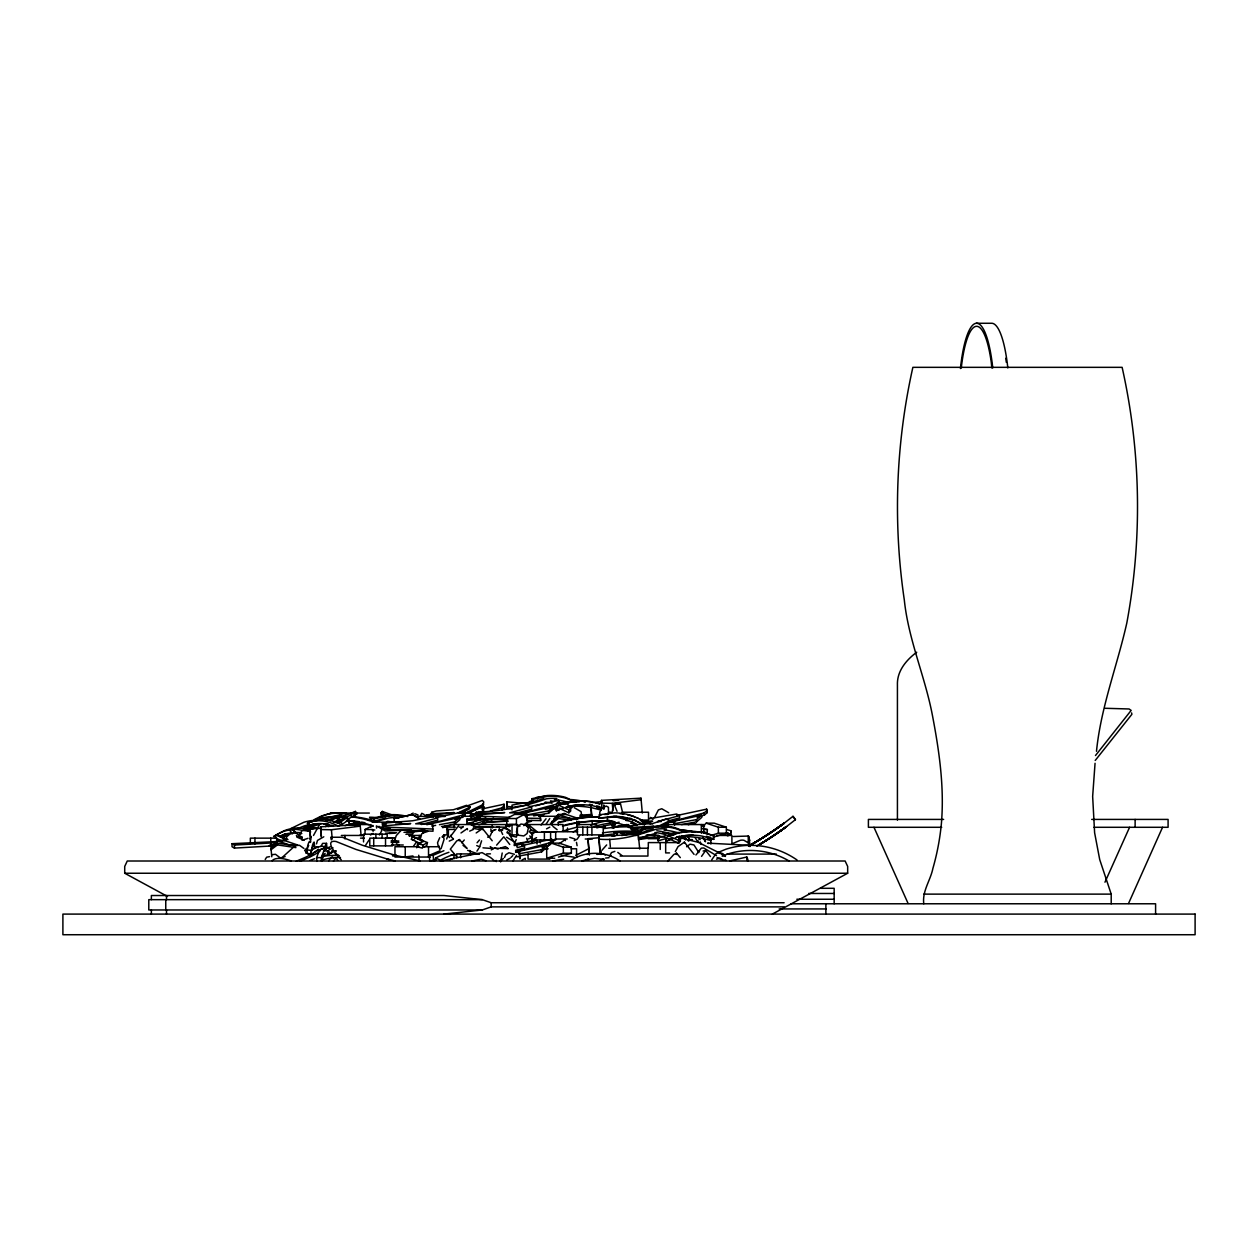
<?xml version="1.0" encoding="UTF-8"?>
<svg xmlns="http://www.w3.org/2000/svg" width="1258" height="1258" viewBox="0 0 1258 1258"><rect width="100%" height="100%" fill="white"/><g stroke="black" fill="none" stroke-linecap="round" stroke-linejoin="round"><path stroke-width="1.5" d="M313.258 826.317L309.232 826.254L309.264 821.993A184.407 130.187 -89.2 0 1 344.959 816.395M365.009 833.975L365.04 829.509L372.824 825.437M510.261 826.16L506.722 824.477L506.754 818.518L514.538 814.445L524.24 814.461L527.133 818.879L527.102 824.226M519.963 826.176L516.409 824.493L516.456 818.533L524.24 814.461M394.163 821.505L394.194 818.533L412.404 814.461L419.637 818.879L412.404 814.461M558.804 808.171L568.836 812.794L568.883 809.853L570.707 808.171L567.405 806.409M570.707 808.171L570.676 811.095L568.836 812.794M668.501 838.583L678.534 843.206L678.565 840.281L680.405 838.583L677.087 836.837M680.405 838.583L680.358 841.523L678.534 843.206M287.201 839.149L275.722 841.602L232.07 843.693L232.022 846.728L234.428 848.096L273.898 845.832M234.428 848.096L234.475 845.062L232.07 843.693M301.904 840.092L301.951 837.057L300.568 836.287L296.746 837.105M482.49 811.614L483.701 806.441L466.246 813.045M468.589 813.281L482.585 806.362L482.632 804.114M483.701 806.441L483.622 810.938L471.137 814.634M482.585 806.362L483.78 801.928L482.396 800.434L457.566 809.413M540.342 842.907L540.468 839.746M702.011 828.535L707.373 829.525L707.216 832.623L701.854 831.632M628.733 824.588L614.847 826.931L615.162 823.204L619.14 822.182M658.123 840.831L658.233 836.413L658.123 840.831L662.431 839.573A83.72 78.924 -6.9 0 1 666.787 838.536M677.04 836.995A83.72 78.924 -6.9 0 1 702.09 838.3L710.786 840.47L710.912 839.07L708.034 838.268M723.649 834.479L727.973 835.674L728.099 834.258M1095.058 763.276L1092.652 796.44L1094.617 832.765L1099.712 859.591L1111.207 894.124L1111.207 903.779M310.71 853.867L312.424 845.439A56.657 4.104 -83.3 0 1 314.186 842.074L314.736 847.373L313.824 845.486A56.657 4.104 -83.3 0 0 312.063 848.851L310.71 853.867L306.244 853.207L307.958 844.778A56.657 4.104 -83.3 0 1 309.72 841.429L310.443 842.467M613.778 835.737L614.108 832.702L639.048 831.271M373.579 821.348L374.019 817.952L389.194 814.807A56.657 54.236 -46.6 0 1 407.671 816.568M374.019 817.952L373.909 822.197L376.441 821.411M531.835 798.704L531.725 802.95L531.835 798.704L547.01 795.559A56.657 54.236 -46.6 0 1 565.487 797.336L576.321 802.242L565.817 798.17A56.657 54.236 -46.6 0 0 547.34 796.408L532.165 799.538M685.704 831.821L675.184 827.748A56.657 54.236 -46.6 0 0 656.707 825.987L641.533 829.116L641.407 833.362L643.939 832.592M641.407 833.362L641.533 829.116M1096.489 751.278C1100.86 707.216 1117.214 665.828 1126.822 622.946C1142.516 538.581 1140.896 451.072 1122.12 367.336L912.868 367.336C895.806 443.461 892.897 522.699 904.298 599.877C908.386 639.693 925.07 676.474 932.461 715.566C939.254 751.105 944.491 787.492 941.377 823.723C939.946 838.834 937.1 853.805 932.901 868.382C930.495 880.443 922.067 891.136 923.781 903.779M629.189 826.412A111.333 14.719 13.1 0 0 618.417 823.361L607.158 820.358L607.771 816.646M459.217 840.91L459.453 839.558L456.717 840.942L450.317 849.181L456.67 856.619M676.269 854.528L676.505 853.16L673.769 854.559L667.605 861.431M709.087 843.426L707.829 843.442M500.637 861.903L502.209 853.003M481.61 840.816L479.644 846.901M678.848 839.086L679.351 836.318L681.805 838.032L680.468 836.853M634.016 820.295A56.657 55.431 -55.6 0 0 615.571 816.929L598.745 818.172L599.39 814.759L614.816 812.872A56.657 55.431 -55.6 0 1 633.246 816.222L638.168 818.298M640.196 819.32L643.546 821.238L642.901 824.65L636.108 821.065M644.316 825.311L644.961 821.899L636.752 817.653M308.87 829.101L299.152 827.968A53.827 44.124 57.8 0 0 284.198 830.736L276.147 834.887L275.439 837.907L281.823 840.942M421.021 843.866L411.429 839.306L412.152 836.287L427.453 842.593L426.745 845.628L423.852 847.263M412.152 836.287L423.348 841.602L417.625 843.693L416.901 846.728L422.405 848.096L423.128 845.062L427.453 842.593M509.333 826.066L506.156 825.279L505.449 828.314L510.229 830.595M517.132 834.07L516.409 837.089L510.905 835.737M306.244 853.207L307.597 848.191M420.282 839.133L421.713 833.865L423.128 832.827M285.77 840.187L286.714 836.759L289.702 834.227L294.734 832.576L296.762 833.456M316.513 843.866L317.456 840.423L323.793 836.79M316.796 861.384L316.623 857.673L318.982 851.289A60.856 9.907 88.2 0 1 321.576 849.307M325.146 853.38A60.856 9.907 88.2 0 0 323.872 854.921L321.529 861.305L321.356 857.579L323.715 851.21A60.856 9.907 88.2 0 1 326.294 849.213M434.733 860.897L435.535 858.05A197.317 90.057 -67.4 0 1 448.902 852.295M703.112 851.021L705.659 850.424L701.555 856.368M336.028 850.864L335.178 853.679L338.135 854.968M682.496 838.111L684.116 836.932L686.05 838.488M339.55 816.725L340.132 815.341M504.537 857.469L505.763 854.654L508.955 852.751L514.428 854.308M439.734 837.718L437.548 842.687L438.193 846.052M1104.964 882.204L1129.574 827.292M1128.536 903.464L1162.549 827.292M320.979 846.367L322.63 843.363L326.545 843.332L324.878 846.335A111.333 26.402 -6.5 0 1 322.017 849.402M332.065 850.628L330.885 853.239L329.706 852.437M515.198 841.885L516.22 839.636M601.843 850.377L606.671 844.936M711.745 859.796L716.069 853.584L719.466 852.374L723.036 853.805L725.426 856.446L721.557 854.418M369.113 839.872L365.323 845.659M421.446 841.193L422.106 839.872M453.478 838.944L450.568 836.318L451.213 834.982M458.651 825.594L450.568 836.318M516.566 855.346L512.777 861.132M549.793 818.502L546.003 824.289M272.105 860.692C275.927 856.478 286.195 858.947 291.306 861.007M299.373 835.579L301.794 830.862L305.568 829.651L310.71 831.947M609.894 855.644L611.467 852.578L614.847 851.383M654.443 817.59L658.39 809.932L661.755 808.737L668.69 812.747M460.538 813.313L469.045 809.146L470.193 806.96L466.529 805.324L453.273 809.775L436.306 810.985L431.809 812.228L430.661 814.413L431.966 815.813L437.721 815.514M431.966 815.813L433.114 813.627L454.248 812.574L434.419 815.027L433.255 817.197M661.818 826.207L668.627 822.874L669.775 820.688L666.111 819.037L652.855 823.487L635.903 824.713L631.406 825.94L630.242 828.126L631.547 829.525L637.319 829.242M631.547 829.525L632.695 827.339L653.83 826.302L634.001 828.739L632.853 830.925L633.796 831.931L639.63 832.23M633.796 831.931L634.944 829.761L642.728 830.138M379.429 834.998L381.567 831.051L381.63 827.733L378.925 826.333M309.924 839.133L311.371 836.491M313.494 835.469L319.265 824.934M420.534 815.593L421.807 813.297L424.182 814.508M414.401 830.94L412.278 834.62L409.385 836.224M607.095 814.649L608.51 812.196L608.432 807.274L606.23 806.016L601.906 808.422L599.783 812.102L599.83 815.388M330.036 820.876L336.358 817.952L337.411 816.316L339.141 818.502L338.103 820.137L333.354 822.339M265.218 859.45L266.665 857.185L269.589 856.635M328.652 860.928L329.47 859.686A53.827 6.18 -72.1 0 1 332.505 856.918L333.48 858.035M476.939 851.163L478.873 848.207M623.04 814.351L620.477 803.689L613.369 804.743L612.394 811.048M531.521 842.781L533.093 840.438M579.592 835.579L577.233 839.102L574.23 840.627M413.395 846.382L416.54 841.916M541.082 825.012L546.035 818.754M552.765 842.388L554.857 839.416M416.665 847.75L418.316 845.659M680.515 838.064L682.166 835.972M1095.482 755.523L1131.146 710.408L1129.071 708.977L1104.807 708.27M1095.215 760.461L1131.885 714.324L1131.618 712.924M299.53 836.13L291.887 828.645L290.079 830.815L292.564 833.787M306.449 848.364L304.64 850.534L307.156 852.61M523.831 825.673L525.64 823.487L526.347 825.94L528.046 827.339L528.895 826.302L530.97 829.761L537.166 831.758L526.269 823.015M529.178 831.931L530.97 829.761M461.89 842.766L464.281 839.982M477.081 842.766L479.471 839.982M697.797 852.279L701.382 848.112L703.694 847.971L716.51 855.66M695.941 854.968L699.527 850.801M916.72 652.21C906.232 660.073 896.797 671.159 897.426 685.201L897.426 820.137M380.922 812.92L382.118 817.354L380.922 812.92L382.29 811.426L394.823 815.923M382.055 815.105L383.438 813.611L388.816 815.53M511 857.406L512.824 855.597M272.907 845.313L277.452 840.894L285.44 840.894L297.58 844.967L289.576 844.951L277.452 840.894M460.884 828.755L463.148 826.553M553.756 818.879L558.3 814.445L566.289 814.461L578.428 818.533L570.44 818.518L558.3 814.445M558.426 857.091L571.368 853.16L571.321 847.184L559.181 843.127L551.193 843.112L546.648 847.53L546.743 858.208L554.731 858.223M702.797 826.475L706.194 823.157L714.198 823.172L726.338 827.229L726.385 833.205L713.443 837.136M639.835 831.758L637.995 833.456L641.344 832.827M283.207 856.541L295.284 845.549L299.514 845.313L303.964 848.49M325.366 826.569L328.071 824.116L329.8 826.302M335.084 822.307L350.526 815.184L355.401 811.426L357.146 813.611L347.114 819.744M460.994 832.969L467.331 828.55L467.504 829.667M476.184 832.969L482.506 828.55L492.208 840.769M558.914 843.976L565.235 839.558L565.408 840.674M439.435 824.698L454.515 821.93L459.689 817.433L459.909 819.618L454.72 824.116L441.527 826.522M459.689 817.433L426.792 824.698L462.284 815.184L464.878 812.92L464.768 811.426L436.793 817.401M455.019 819.367L462.504 817.354L465.083 815.105L464.988 813.611M490.384 810.985L501.58 807.982L504.175 805.733L504.065 804.239L481.688 809.004M504.285 806.409L504.395 807.903L501.8 810.152L501.58 807.982M525.907 815.074L548.519 810.938L553.693 806.441L553.913 808.611L548.724 813.124L533.659 815.876M522.668 813.203L556.288 804.176L558.882 801.928L558.772 800.434L530.797 806.409M545.296 809.366L556.508 806.362L559.102 804.114L558.992 802.62M518.799 853.852L541.412 849.7L546.585 845.203L546.805 847.389L541.616 851.886L519.004 856.038M519.617 854.072L519.397 851.902L515.654 851.823L549.18 842.954L551.775 840.706L551.664 839.212L521.834 845.565M541.931 847.137L549.4 845.14L551.979 842.891L551.885 841.398M673.801 823.786L696.413 819.634L701.602 815.137L701.822 817.323L696.633 821.82L681.553 824.588M670.577 821.899L704.197 812.888L706.776 810.639L706.681 809.146L676.835 815.514M696.932 817.071L704.401 815.074L706.996 812.825L706.902 811.331M496.611 845.14L503.798 836.822L509.757 844.48M499.961 861.148L503.42 858.475M686.616 846.776L689.997 844.165L693.944 844.936L698.835 852.562M756.813 846.115A348.089 346.548 84.4 0 0 786.439 826.569A346.264 346.092 82.3 0 1 758.338 845.219A347.491 346.406 86.6 0 0 786.439 826.648L795.512 819.587L792.996 816.316L783.986 823.33A343.355 342.27 86.6 0 1 748.636 846.147A342.034 341.94 81.3 0 0 783.986 823.298A343.937 342.412 84.4 0 1 748.636 846.052A341.924 341.924 -83.1 0 0 783.986 823.282A342.129 341.972 82.3 0 1 748.636 846.068A342.412 342.034 83.3 0 0 783.986 823.267M682.418 838.268L683.251 837.639L680.908 838.709M688.739 840.894L689.84 840.061L688.047 840.706M587.061 854.607L589.263 852.94M295.913 847.625L277.452 844.92L270.989 849.763L270.989 848.018L277.452 843.175L295.913 845.863M571.226 820.373L558.3 818.486L551.837 823.33L551.837 821.584L558.3 816.725L576.762 819.43M549.259 859.34L551.853 857.406M697.435 841.571L698.332 840.942M340.792 821.93L347.271 817.433L349.016 819.618L342.538 824.116L340.792 821.93L337.301 823.251M570.739 860.598C585.159 850.675 605.617 851.021 619.958 860.928M287.988 839.621L276.147 834.887L273.584 836.57L281.572 832.167A53.827 44.124 57.8 0 1 296.526 829.399L309.594 831.349M314.028 820.861L316.969 818.942M290.677 828.629L303.901 822.26A60.856 50.996 -86.8 0 1 317.598 820.279M314.154 848.364L316.89 846.681L318.384 847.703M491.28 849.921L494.488 848.018L498.121 849.056M370.465 834.998L373.154 833.409M401.742 829.651L396.301 835.579L395.043 839.102L395.861 841.398M442.014 836.869L443.414 836.067L444.058 839.432L441.118 848.568L439.702 849.37L439.058 846.005M410.91 814.382L413.174 813.093M314.28 819.587L320.413 816.489A56.657 49.754 75.9 0 1 336.829 813.14L347.224 814.178M311.324 850.156L315.381 848.081A41.341 17.282 -53.2 0 1 322.504 846.225L329.36 848.269M635.919 835.579L646.345 830.815L653.405 829.116M655.937 833.283L645.37 836.271L638.451 839.731L638.404 834.196L598.839 836.381L598.839 839.149C618.763 840.942 637.444 835.343 655.89 829.274A64.991 52.521 -87.3 0 1 666.536 828.959M772.365 914.094L847.672 873.241L847.672 866.432L845.124 861.007L127.262 861.007L124.715 866.432L124.715 873.241L167.503 896.451M546.554 828.833L549.793 827.151M561.194 814.822L564.197 813.297L566.352 814.508M532.055 839.967L555.674 839.967L555.674 832.23L532.055 832.23L532.055 839.967L536.553 837.655M573.113 831.947L577.626 829.651M601.56 827.512L604.563 825.987M575.865 855.314L589.389 848.411M506.801 859.969L510.056 858.302M521.991 859.969L525.246 858.302L525.419 859.418M585.127 860.378L588.367 858.727L588.54 859.843M600.318 860.378L603.557 858.727L603.73 859.843M694.07 854.371L684.383 842.168L678.062 846.587L675.326 851.572M464.501 813.706L483.748 804.176M470.193 806.96L458.289 812.81L471.656 813.124L473.951 815.577M669.775 820.688L657.871 826.522L671.253 826.852M440.017 850.738L429.261 855.33L429.733 860.865L436.196 859.827M443.917 850.707L433.161 855.298L429.261 855.33M320.004 817.26L323.102 815.844A56.61 49.722 75.9 0 1 332.788 813.061L346.422 812.92M283.663 836.916L286.698 835.516M285.141 833.865L279.763 836.523L282.374 835.108A53.827 44.124 57.8 0 1 291.274 832.922M469.674 831.113L473.37 829.462M449.263 841.099L452.943 839.448M495.982 829.462L492.287 831.113L490.101 836.083L487.648 837.183M528.266 839.007L531.961 837.356M297.454 828.629L304.153 825.987A60.856 50.996 -86.8 0 1 307.534 825.075M733.304 836.507L748.573 836.051L749.862 844.071M732.109 843.756L740.176 840.36A5.692 3.868 0 0 1 743.965 840.297L748.211 842.797L749.752 846.052M560.439 809.067C551.334 814.13 558.253 802.179 564.307 803.925M556.162 810.797L563.049 808.139M670.137 839.479C661.032 844.558 667.935 832.592 673.989 834.353M665.844 841.209L672.747 838.551M335.147 822.512L347.271 817.433M337.867 818.644L355.401 811.426M353.64 815.058L357.146 813.611M718.082 852.421L725.976 849.197A80.732 79.962 37 0 1 797.069 860.016M722.186 856.273L727.549 854.088A75.622 74.898 37 0 1 789.253 861.085M326.247 820.766L337.411 816.316M620.477 803.689L615.382 803.422L613.369 804.743M296.306 861.227L305.773 857.154A111.647 26.481 -6.5 0 0 314.044 852.515L318.085 850.439A41.341 17.282 -53.2 0 1 325.224 848.584L326.781 848.6M300.206 861.195L309.672 857.123A111.333 26.402 -6.5 0 0 320.13 850.943M307.424 823.219L310.726 821.93A129.087 57.711 68.6 0 1 341.61 824.792L338.308 826.081A129.087 57.711 68.6 0 0 307.424 823.219L308.21 826.034A129.087 57.711 68.6 0 1 333.417 826.349M308.21 826.034L311.512 824.745A129.087 57.711 68.6 0 1 313.729 823.833M581.668 860.881L594.484 858.333L604.28 859.387M664.46 827.45L668.045 826.066L665.734 825.279L662.368 826.459M328.542 826.553L332.033 825.232M375.34 820.939L385.907 817.952M377.809 821.097L388.376 818.109A64.991 52.521 -87.3 0 1 399.038 817.779M535.672 805.859L546.239 802.871M490.966 831.302L494.52 830.013M670.97 835.343L677.936 833.221M304.059 827.261L307.424 826.081A60.856 50.996 -86.8 0 1 310.805 825.169M716.51 859.198L719.796 858.035L724.089 860.378M443.995 914.094L482.286 909.974L491.202 906.876L784.127 906.876M422.845 833.095L427.814 831.412M302.989 839.967L308.006 838.315M467.268 823.848L485.824 817.936M328.747 817.401L341.704 814.429M374.349 818.785L389.524 815.656A56.657 54.236 -46.6 0 1 404.384 816.552M641.847 829.965L657.022 826.82A56.657 54.236 -46.6 0 1 675.499 828.597L682.575 831.051M546.743 858.208L563.38 853.144L571.368 853.16M710.99 835.438L718.397 833.189L726.385 833.205M500.464 848.096L505.417 846.587L508.169 848.631M471.184 824.886L493.608 818.203M478.873 824.839L491.957 820.939M689.18 839.636L692.45 839.621M549.872 809.995L552.749 809.161M658.107 837.812L662.416 836.57A83.72 78.924 -6.9 0 1 665.309 835.847M563.899 803.988L568.254 802.808M565.675 807.29L568.301 806.551M527.448 822.386L530.97 821.395M675.357 837.718L677.999 836.963M279.465 858.176L285.11 856.604M562.2 831.208L577.28 827.041L576.762 821.175M344.991 825.641L357.209 822.559L357.964 825.578M612.442 821.521L609.501 822.323L611.923 824.682L614.863 823.88M421.336 824.525L437.768 820.137L437.548 817.952L415.659 823.801L432.5 824.116L432.721 826.302M515.355 813.533L531.772 809.146L531.568 806.96L509.663 812.81L526.504 813.124L527.055 820.216L526.504 813.124M517.148 847.688L524.46 845.738L524.665 847.923L515.544 850.345M668.721 820.766L679.682 817.857L679.462 815.671L657.557 821.505L661.299 821.584M614.847 826.931L626.783 824.682M346.437 825.217L357.209 822.559M320.79 823.974L310.805 827.025L319.28 828.456M298.225 837.922L301.951 837.057M729.656 860.928L746.812 857.028M412.828 814.445L394.194 818.533M522.636 813.297L553.693 806.441M598.745 818.172L614.156 816.285A56.657 55.431 -55.6 0 1 632.601 819.634L637.523 821.71M515.528 852.059L546.585 845.203M670.53 822.009L701.602 815.137M378.422 816.756L394.32 815.388A41.341 39.14 -39 0 1 397.324 815.782M645.936 827.937L658.736 826.396M567.83 802.871L572.217 801.959A60.856 59.299 87 0 1 592.188 801.881M567.893 806.614L572.264 805.702A60.856 59.299 87 0 1 592.251 805.623L600.16 807.557M677.527 833.283L681.915 832.371A60.856 59.299 87 0 1 701.885 832.309M677.575 837.026L681.962 836.114A60.856 59.299 87 0 1 701.933 836.051L713.773 839.338L713.726 835.595L701.477 832.371A60.856 59.299 87 0 0 681.49 832.434M440.379 861.101L482.081 852.625L490.447 857.469A11.558 3.051 37.2 0 1 494.079 860.614M471.844 861.054L481.311 859.12L485.871 860.771M654.962 837.183L639.913 839.4M514.239 845.565L521.598 844.087L524.46 845.738M384.885 822.811L388.423 822.103A64.991 52.521 -87.3 0 1 391.977 821.694M543.708 798.704L533.156 801.692L526.237 805.151L531.568 806.96M528.486 821.222L532.024 820.53M533.486 800.717L530.137 801.346L528.297 803.029L531.647 802.4M431.887 826.066L435.661 825.374M403.991 832.371L424.575 829.635M425.77 830.595L406.538 832.544M442.69 827.67L450.175 825.578M538.566 816.348L544.195 814.586M514.27 844.92L536.804 840.218L514.097 843.976M688.346 824.729L692.089 823.298M425.141 815.404L428.742 814.775M507.697 819.445L476.735 818.219L476.263 812.228C500.385 811.268 523.705 807.07 546.192 798.861A64.991 52.521 -87.3 0 1 556.838 798.531M444.499 826.522L448.288 825.893M604.689 814.555L608.558 813.957M552.781 860.881L563.678 859.198M730.898 830.799L730.552 834.604L730.898 830.799L726.574 829.478M705.439 833.189L713.726 835.595M710.754 838.488L713.773 839.338M320.554 829.572L331.42 829.761L360.134 826.16L360.134 824.619L320.554 826.82L321.215 837.01M601.418 803.139L612.269 803.327L640.982 799.726L640.982 798.17L601.418 800.371L601.906 808.721M403.425 857.154L412.986 855.959M431.966 814.24L426.415 814.932L430.676 816.835M390.09 828.487L382.495 829.399L385.31 831.003L411.162 829.871L411.382 832.057M476.719 820.593L476.515 818.408L480.304 817.952M315.271 824.415L320.743 823.786M271.885 854.685L275.486 854.292L280.235 857.846M605.601 858.05L609.076 857.704M639.724 837.561L643.514 837.215M494.064 848.207L507.965 848.568M545.925 796.031L536.238 797.509L537.575 798.704M592.408 802.51L601.827 801.708M613.133 800.733L618.779 800.245M470.413 814.932L474.864 817.464L475.084 819.65L470.618 817.118L470.413 814.932L478.024 814.272M310.71 841.822L309.672 829.116L319.092 828.314M474.864 817.464L478.638 817.15M382.448 826.019L382.731 829.211L433.051 831.208L432.846 829.022L382.511 827.025L382.448 826.019L410.706 823.581L395.578 824.132M586.102 815.75L591.763 815.263M643.2 822.103L652.619 821.285L641.265 821.71M589.294 855.031L587.942 838.693L599.248 837.718M392.763 856.085L396.537 855.755M596.827 854.371L600.585 854.056M721.196 859.591L717.107 857.563M405.894 834.306L411.539 833.897M627.475 833.425L640.589 832.513M234.475 845.062L275.832 842.703M476.766 818.533L467.064 818.989L467.095 820.342L476.861 819.807M580.048 815.137L591.354 814.508M467.095 820.342L467.363 823.377L473.228 823.046M482.978 822.512L508.342 821.128M388.974 833.504L394.823 833.189M392.354 855.157L396.128 854.937M648.735 818.785L676.615 814.02L679.462 815.671M269.983 844.889L273.772 844.716M414.118 831.082L418.002 830.893M486.925 821.867L505.386 821.049L505.166 818.879L479.329 820.012L476.515 818.408M385.53 833.189L396.6 832.702M476.357 813.627L504.71 812.574L476.452 815.027L476.515 816.033L509.427 817.338M482.239 815.593L476.562 815.813L476.263 812.228M386.127 824.477L382.353 824.619L382.259 823.219L412.624 820.766L434.702 816.316L437.548 817.952M558.3 825.279L558.285 822.433L560.864 822.386M316.623 857.673L321.356 857.579M451.04 854.984L454.185 854.921M607.158 820.358L609.218 820.326M324.029 850.974L327.552 850.943A184.407 67.366 89.4 0 1 332.993 847.798M322.315 855.251L327.599 855.188A184.407 67.366 89.4 0 1 335.776 850.943M622.175 817.684L624.754 817.669A41.341 28.211 -41.9 0 1 627.223 817.842M473.637 826.978L492.853 826.931M360.511 838.143L364.333 838.111M387.275 837.922L394.933 837.859L394.933 840.942L398.849 841.02M391.112 840.973L394.933 840.942M526.457 814.854L540.185 814.807L540.405 816.992M486.704 853.867L490.463 853.852M976.318 323.275L991.367 323.275A77.367 17.801 -90 0 1 1007.815 367.918M609.312 812.228L611.938 812.228M622.128 812.228L648.515 812.228L648.515 820.059L640.07 820.059M330.162 813.061L369.365 813.061M415.785 816.379L443.492 816.379M462.142 816.285L472.002 816.285M540.295 816.285L558.505 816.285M579.812 816.285L590.317 816.285M943.626 819.414L868.397 819.414L868.397 827.292L941.723 827.292M1091.708 819.414L1168.084 819.414L1168.084 827.292L1093.988 827.292M346.375 820.908L349.755 820.908M372.179 822.134L401.569 822.134M349.504 824.556L355.369 824.556M356.234 824.556L369.034 824.556M450.521 824.556L482.962 824.556M483.544 824.556L506.864 824.556M509.317 824.556L517.384 824.556L517.384 834.872L509.632 834.872M525.624 824.556L563.128 824.556L563.128 831.444M577.249 824.556L596.685 824.556M666.96 824.556L703.772 824.556L703.772 833.158M446.055 827.135L455.553 827.135M459.264 827.135L462.897 827.135M475.713 827.135L499.363 827.135L499.363 831.003L503.75 828.299L507.713 829.038L510.119 831.9M577.453 827.135L605.444 827.135M446.637 829.431L454.075 829.431M372.179 829.981L374.805 829.981M541.695 831.758L577.579 831.758M360.134 834.872L363.593 834.872M443.681 834.872L447.015 834.872L447.015 826.286M341.343 835.454L364.049 835.454M408.819 835.454L420.958 835.454M716.604 835.454L731.904 835.454L731.904 844.039M611.687 835.847L615.209 835.847M648.027 838.677L659.192 838.677M555.281 839.007L567.232 839.007M585.253 839.007L592.439 839.007M391.112 842.294L398.849 842.388M679.226 842.593L648.31 842.593L648.31 847.75M391.521 844.983L403.283 844.983M269.118 845.879L272.892 845.879M418.82 846.728L394.965 846.728L394.965 857.044L430.488 857.044M422.704 846.728L438.853 846.728M608.73 848.222L647.933 848.222L647.933 856.053L620.115 856.053M542.984 848.773L548.142 848.773M571.179 848.773L576.573 848.773L576.573 857.358M669.539 852.908L665.671 852.908L665.671 842.593M479.392 853.915L456.67 853.915L456.67 857.783M726.951 854.088L776.359 854.088M609.407 856.053L611.357 856.053M548.142 859.088L528.03 859.088L528.077 853.93M394.949 860.928L386.458 858.758M124.715 873.241L847.672 873.241M820.405 888.305L834.164 888.305L834.164 903.779M808.627 893.463L834.164 893.463M923.781 894.124L1111.207 894.124M796.833 899.25L834.164 899.25M784.127 902.741L491.202 902.741L482.286 899.659L148.79 899.659L148.79 909.974L482.286 909.974M790.936 903.779L1155.599 903.779L1155.599 914.094M779.142 908.936L826.302 908.936M506.754 818.518L516.456 818.533M506.722 824.477L516.409 824.493M706.194 823.157L718.334 827.214L726.338 827.229M479.628 829.509L472.961 828.346M365.04 829.509L372.808 829.525M551.193 843.112L563.332 847.169L571.321 847.184M309.264 821.993L311.953 822.04M526.756 818.172L540.437 818.408L540.657 820.578L526.976 820.358M496.753 827.009L506.534 827.182M498.718 830.138L502.634 830.201M414.495 838.221L420.361 838.331M668.8 821.726L674.414 821.836L674.618 824.021M703.521 829.415L707.373 829.525M467.614 850.345L478.889 854.182M515.874 856.651L519.743 856.808L519.947 858.994L519.397 851.902M300.662 832.654L297.47 832.513A53.827 44.124 57.8 0 0 294.341 832.607M445.08 816.505L435.362 816.033L434.419 815.027M707.578 843.143L750.381 845.345M568.459 806.111L570.928 806.268M678.141 836.523L680.625 836.68M323.699 823.801L328.071 824.116M482.978 847.829L492.774 848.568M356.643 821.867L349.032 821.065L349.237 824.116M340.965 816.646L344.44 816.992M330.304 817.511L326.404 817.275A41.341 20.615 51.1 0 0 320.098 819.131M482.286 899.659L443.995 895.523L151.369 895.523L151.369 899.659M511.125 808.69L507.351 808.218L506.848 801.833L518.265 802.824A49.644 22.99 -0.5 0 0 529.728 802.573M507.147 806.394L510.937 806.865M616.735 835.296L616.546 832.246L627.962 833.236A49.644 22.99 -0.5 0 0 639.426 833M677.543 837.136L698.174 842.31L717.547 851.965M561.257 855.298L574.183 857.185M306.59 849.795L311.056 850.455M420.266 860.944L394.713 855.157L362.398 845.266L342.333 837.246L330.681 837.246L331.326 839.872M411.429 839.306L414.605 840.092M417.625 843.693L423.128 845.062M506.895 832.686L510.292 833.535M582.941 801.236L585.52 801.896L582.941 801.283A71.313 71.313 0 0 0 571.132 799.569M692.623 831.695A71.313 71.313 0 0 0 680.814 830.028A71.313 71.313 0 0 1 692.623 831.648L695.218 832.324M611.121 820.829L614.91 821.82M615.822 816.269L619.534 817.275M613.762 816.3L619.329 817.81A111.27 14.719 13.1 0 1 628.355 820.358M596.748 805.859L599.626 806.645M706.446 836.271L710.77 837.466L710.786 840.47M596.905 807.463L599.783 808.249M600.113 803.815L591.779 801.944A60.856 59.299 87 0 0 571.808 802.022M595.757 802.777L599.704 803.862M597.125 806.881L599.751 807.605M389.445 859.67L355.967 849.433L336.075 841.492C322.095 839.117 339.707 858.585 341.185 859.67M652.65 823.833L648.782 822.638A60.856 58.733 83.3 0 0 642.272 821.285M650.685 823.927L646.832 822.732A60.856 58.733 83.3 0 0 642.932 821.82M692.372 822.952L695.926 824.053M678.628 833.11L675.059 831.994A56.657 54.236 -46.6 0 0 664.082 830.17M568.931 802.683L565.377 801.582A56.657 54.236 -46.6 0 0 554.385 799.758M569.764 837.356L574.953 839.023M530.719 832.434L533.817 833.441M304.059 840.36L299.734 838.347L298.901 835.894L298.036 836.947L296.338 835.548M557.294 802.431L560.691 803.548M472.285 825.452L480.949 828.362M614.108 832.702L616.782 833.614M574.135 807.62L581.07 811.63L581.683 815.813M727.045 833.173L730.961 834.541M726.637 833.221L730.552 834.604M698.74 839.07L700.203 839.589M602.566 853.867L605.35 854.905M414.81 813.722L418.049 814.948M673.753 835.296L666.992 832.843A52.946 45.665 35.2 0 0 656.755 830.799M558.851 805.23L568.883 809.853M476.735 845.612L479.77 846.87M435.535 858.05L440.536 860.126A197.317 90.057 -67.4 0 1 452.44 854.874M719.796 852.499L718.475 851.918L719.466 852.374M643.546 821.238L644.961 821.899M599.39 814.759L600.805 815.404M634.001 819.508L636.029 820.468M632.57 822.119L636.501 824.194M634.976 824.477L637.004 825.421M506.156 825.279L509.348 826.805M276.147 834.887L285.739 839.432M396.443 843.851L399.148 845.234M678.565 840.281L665.152 834.541A52.946 45.665 35.2 0 0 654.915 832.497M565.597 803.264L568.223 804.743M380.859 828.456L376.409 825.924L376.614 828.11M506.628 837.246L514.632 842.042M718.947 852.83L720.299 853.663M569.559 805.922L572.107 807.62L570.77 806.441M490.227 846.587L492.994 848.631M637.932 821.6L639.709 822.921M650.37 817.417L653.044 819.414M617.788 852.405L621.782 855.409M463.023 845.376L467.064 848.474L459.453 839.558M552.891 826.349L557.137 829.714M307.99 854.088L310.71 856.446L314.028 852.515A111.27 26.387 -6.5 0 0 318.101 849.433M700.737 843.52L701.162 844.464M697.765 841.838L695.155 837.686M530.31 832.466L532.763 834.982M529.728 835.91L532.181 838.426M631.406 825.94L632.695 827.339M634.001 828.739L634.944 829.761M431.809 812.228L433.114 813.627M327.835 853.616L329.234 855.393L329.061 851.666M614.344 804.79L617.049 811.284M550.406 823.062L551.712 824.572M676.505 853.16L680.311 857.626M291.887 828.645L295.63 833.095M353.765 812.92L355.495 815.105M350.526 815.184L352.256 817.354M336.358 817.952L338.103 820.137M705.659 850.424L710.44 856.556M792.996 816.332L795.276 819.823M749.862 840.501L748.211 836.051L748.321 842.97M323.793 854.465L324.501 855.487M507.257 831.318L517.054 846.603M704.905 840.659L705.518 841.791L702.908 837.655M700.108 841.838L700.848 843.206M688.739 838.127L689.195 838.976L687.23 835.862M685.138 838.992L685.689 840.03M382.29 811.426L383.438 813.611M748.872 843.19L749.862 846.571M501.171 831.129L502.681 834.463M873.964 827.292L908.087 903.464M444.687 836.051L443.964 835.013A56.657 4.104 -83.3 0 0 442.596 837.199M601.261 852.767L600.837 851.54L601.072 854.481M490.746 828.991L491.909 832.356M526.63 838.268L527.81 841.791M748.29 861.258L747.614 858.994A69.316 1.541 77.2 0 0 746.796 858.506L747 860.472M469.753 850.424L470.838 854.701M354.3 823.345L355.055 826.364M449.342 837.561L448.43 835.674A56.657 4.104 -83.3 0 0 446.669 839.023M337.663 860.299L336.499 858.333A53.827 6.18 -72.1 0 0 333.464 861.101M576.463 842.341L577.107 845.706M684.383 842.168L684.556 843.285M482.506 828.55L482.679 829.667M587.942 838.693L589.404 854.434M309.672 829.116L310.081 832.151M496.155 860.346L496.297 861.62M616.546 832.246L616.735 834.07M506.848 801.833L507.351 808.218M349.032 821.065L349.237 822.905M991.839 367.981L991.273 362.367A74.316 17.093 -90 0 0 975.878 326.388A74.316 17.093 -90 0 0 961.254 368.044M706.681 809.146L706.996 812.825M704.197 812.888L704.401 815.074M696.413 819.634L696.633 821.82M558.772 800.434L559.102 804.114M556.288 804.176L556.508 806.362M551.664 839.212L551.979 842.891M548.519 810.938L548.724 813.124M549.18 842.954L549.4 845.14M541.412 849.7L541.616 851.886M504.065 804.239L504.395 807.903M464.768 811.426L465.083 815.105M462.284 815.184L462.504 817.354M454.515 821.93L454.72 824.116M536.836 841.004L537.103 844.039M467.064 818.989L467.363 823.377M640.982 798.17L642.303 813.045M638.404 835.737L639.724 849.056M612.269 803.327L612.929 810.765M609.69 839.338L610.35 846.776M601.418 800.371L601.749 804.082M598.839 836.381L600.318 853.113M598.839 839.149L600.16 854.025M551.837 821.584L552.152 825.075M418.725 855.236L419.229 860.818M360.134 824.619L361.109 835.768M331.42 829.761L332.238 839.055M320.554 826.82L321.388 836.114M270.989 848.018L271.759 856.761M433.161 855.298L433.633 860.849M326.545 843.332L326.86 847.027M591.087 807.526L591.842 816.599M590.82 806.315L591.716 817.197M310.239 833.975L310.679 839.416M592.015 820.515L592.251 823.455M674.414 821.836L674.634 825.106M540.185 814.807L540.657 820.578M476.672 817.197L476.735 818.219M432.5 824.116L432.846 829.022M615.382 803.422L615.414 804.758M373.044 829.981L373.091 831.334M713.317 835.658L713.365 839.4M666.205 837.419L666.268 841.162M604.029 805.183L604.076 808.925M603.62 805.246L603.667 808.988M556.508 806.991L556.571 810.734M370.89 824.556L370.921 827.229M718.334 827.214L718.397 833.189M578.46 821.505L578.476 824.493M563.332 847.169L563.38 853.144M453.981 854.056L454.028 858.711M327.552 850.943L327.599 855.188M727.957 832.67L727.973 835.674M601.072 807.054L601.088 810.058L592.408 807.888A83.72 78.924 -6.9 0 0 567.358 806.582M1135.125 819.414L1135.125 827.292M825.877 903.779L825.877 914.094M748.919 837.057L748.919 843.803M710.864 838.882L710.864 844.039M701.319 824.556L701.319 833.158M660.23 842.593L660.23 849.465M613.527 828L613.527 824.556L612.269 824.556L612.269 828M603.227 827.135L603.227 834.872L577.453 834.872L577.28 825.295M591.905 827.135L591.905 834.872M587.407 827.135L587.407 834.872M582.831 827.135L582.831 834.872M579.01 821.458L579.01 824.902M567.484 828L567.484 831.444M558.3 816.725L558.3 818.486M550.611 832.23L550.611 839.967M544.384 832.23L544.384 839.967M512.022 824.556L512.022 834.872M512.006 809.822L512.006 805.136A102.04 78.845 0 0 1 530.42 802.478M492.24 824.556L492.24 828M491.202 902.741L491.202 906.876M460.617 853.915L460.617 857.783M454.232 824.556L454.232 828M448.398 829.431L448.398 835.233M428.522 846.728L428.522 857.044M419.26 835.454L419.26 838.882M405.233 846.728L405.233 857.044M387.181 838.048L387.181 834.18L363.546 834.18L363.546 841.916M385.53 838.143L385.53 845.879M382.102 834.18L382.102 838.048M375.875 834.18L375.875 838.048M373.72 838.143L373.72 845.879M344.928 835.454L344.928 838.882M277.452 843.175L277.452 844.92M276.666 842.011L276.666 838.143L250.342 838.143L250.342 843.945M270.784 838.143L270.784 845.879M254.949 838.143L254.949 843.945M166.496 895.523L166.496 899.659M166.496 909.974L166.496 914.094M165.757 899.659L165.757 909.974M151.369 909.974L151.369 914.094M960.436 368.531A77.367 17.801 -90 0 1 976.554 323.259A77.367 17.801 -90 0 1 992.751 367.918M1005.724 358.294A74.316 17.093 90 0 1 1006.337 362.367M562.515 821.914A184.407 164.106 88.7 0 1 565.833 821.049M567.484 820.656A184.407 164.106 88.7 0 1 599.547 816.725M558.285 822.433A184.407 164.106 88.7 0 1 598.651 816.772M562.53 826.176A184.407 164.106 88.7 0 1 611.467 821.317M564.921 824.965A184.407 164.106 88.7 0 1 610.57 821.505M590.741 825.169A129.087 88.06 -63.5 0 1 606.843 820.892M596.811 827.906A129.087 88.06 -63.5 0 1 615.461 824.179M594.216 826.6A129.087 88.06 -63.5 0 1 610.24 823.141M620.005 813.674A56.657 55.431 -55.6 0 1 623.748 814.099M627.443 814.775A56.657 55.431 -55.6 0 1 634.661 816.882M629.598 818.203A41.341 28.211 -41.9 0 1 631.846 818.769M630.588 823.172A41.341 28.211 -41.9 0 1 634.976 824.477M625.792 820.436A41.341 28.211 -41.9 0 1 632.57 822.119M625.934 824.855A111.333 14.719 13.1 0 1 631.249 826.38M621.405 817.779A111.333 14.719 13.1 0 1 626.846 819.304M603.525 828.66A197.317 152.328 -57.5 0 1 630.714 826.868M598.761 836.255A197.317 152.328 -57.5 0 1 612.52 834.085M621.043 833.378A197.317 152.328 -57.5 0 1 624.424 833.221M602.409 832.938A197.317 152.328 -57.5 0 1 632.9 831.271M352.13 816.961A184.407 130.187 -89.2 0 1 373.359 821.993L377.384 822.056A184.407 130.187 -89.2 0 0 352.57 816.662M334.597 817.024A184.407 130.187 -89.2 0 1 338.182 816.662M339.974 816.536A184.407 130.187 -89.2 0 1 345.368 816.379M346.721 820.735A184.407 130.187 -89.2 0 1 373.327 826.254M309.232 826.254A184.407 130.187 -89.2 0 1 314.5 824.525M350.73 820.798A184.407 130.187 -89.2 0 1 359.694 821.773M361.486 822.056A184.407 130.187 -89.2 0 1 365.04 822.763M327.52 817.81A56.657 49.754 75.9 0 1 334.141 816.709M313.981 820.814A60.856 50.996 -86.8 0 1 317.425 820.452M282.154 837.608A197.317 112.308 65.4 0 1 289.057 834.054M304.011 829.572A197.317 112.308 65.4 0 1 313.604 828.566M303.917 828.472A197.317 112.308 65.4 0 1 313.289 826.836M298.869 834.306A102.04 55.635 -65 0 1 301.794 833.551M325.649 818.408A111.333 21.732 -10.2 0 1 328.747 817.401M324.973 849.276A184.407 67.366 89.4 0 1 330.461 846.744M308.006 847.011A56.657 4.104 -83.3 0 1 308.729 845.423M321.104 860.315A197.317 90.057 -67.4 0 1 340.462 857.469M310.27 860.315A197.317 90.057 -67.4 0 1 314.657 858.711M323.243 856.431A197.317 90.057 -67.4 0 1 339.346 855.692M368.484 820.279A64.991 52.521 -87.3 0 1 372.022 820.169M370.858 817.967A41.341 39.14 -39 0 1 373.878 818.36M369.506 817.228A56.657 54.236 -46.6 0 1 376.944 817.684M369.821 818.077A56.657 54.236 -46.6 0 1 373.563 818.172M387.417 821.317A52.946 45.665 35.2 0 1 390.829 821.788M358.75 823.471A102.04 78.845 0 0 1 363.326 822.716M571.855 805.765A60.856 59.299 87 0 1 583.838 804.884M550.485 800.843A52.946 45.665 35.2 0 1 553.897 801.535M545.233 802.069A52.946 45.665 35.2 0 1 552.058 803.217M512.006 807.573A102.04 78.845 0 0 1 525.765 805.34M559.889 808.391A102.04 78.845 0 0 1 562.939 808.894M561.461 804.302A83.72 78.924 -6.9 0 1 565.864 803.72M589.467 804.349A83.72 78.924 -6.9 0 1 592.392 804.868M558.662 803.406A83.72 78.924 -6.9 0 1 579.293 801.881M552.734 809.146A83.72 78.924 -6.9 0 1 557.09 808.123M701.948 825.515A71.313 71.313 0 0 1 704.59 825.861M681.553 836.177A60.856 59.299 87 0 1 693.535 835.296M648.059 835.155A52.946 45.665 35.2 0 1 665.12 837.466M663.029 832.765A64.991 52.521 -87.3 0 1 670.121 833.441M661.818 826.569A41.341 39.14 -39 0 1 664.837 826.946M671.143 834.714A83.72 78.924 -6.9 0 1 675.562 834.133M668.36 833.818A83.72 78.924 -6.9 0 1 683.063 832.246M621.704 835.548A102.04 78.845 0 0 1 640.102 832.906M668.045 833.897A102.04 78.845 0 0 1 671.112 834.369M646.329 835.06A102.04 78.845 0 0 1 658.767 835.343M640.102 837.576A102.04 78.845 0 0 1 658.767 837.576M668.045 838.567A102.04 78.845 0 0 1 672.637 839.322M449.751 859.686A197.317 90.057 -67.4 0 1 452.676 858.648M725.017 859.796A7.202 1.714 -8.6 0 1 726.039 860.519M614.156 827.937A70.291 42.222 -78.9 0 1 613.228 822.842M628.575 827.528A65.133 64.52 37 0 1 626.909 824.399M758.338 845.266A346.17 346.076 81.3 0 0 786.439 826.616A346.06 346.044 -83.1 0 1 758.338 845.25A346.28 346.092 88.4 0 0 786.439 826.632A346.548 346.17 83.3 0 1 758.338 845.234A346.107 346.06 -88.6 0 0 786.439 826.648M517.683 826.443L516.409 832.025L518.453 835.202L523.8 835.957L527.118 833.535L528.376 827.953L526.331 824.792L520.985 824.037L517.683 826.443M392.496 838.143L369.773 838.143L369.773 845.879L392.496 845.879L392.496 838.143M1195.1 914.094L62.9 914.094L62.9 934.725L1195.1 934.725L1195.1 914.094M748.636 846.115A342.145 341.972 88.4 0 0 783.986 823.298A341.972 341.924 -88.6 0 1 748.636 846.147"/></g></svg>
